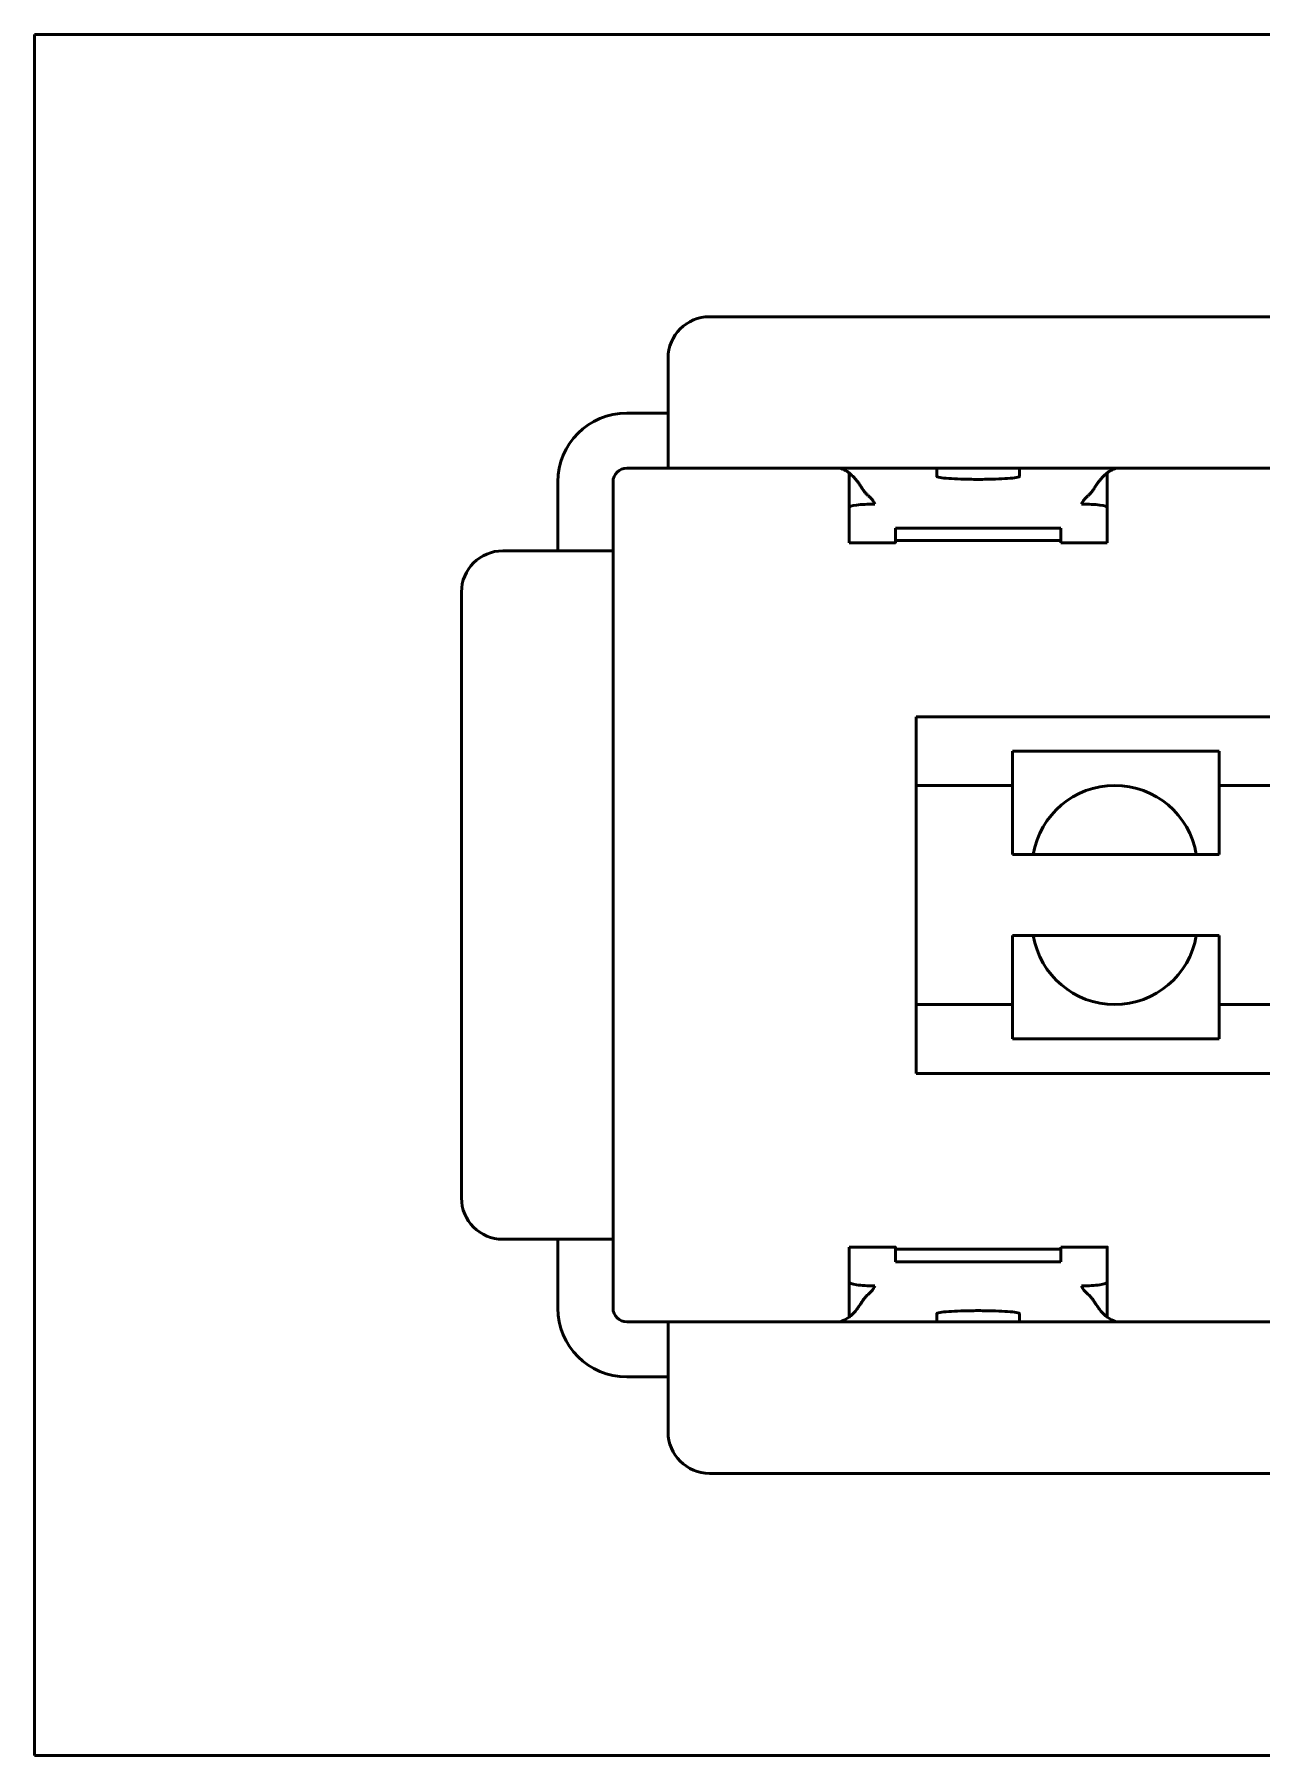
# Model space of a CAD drawing. Header units: millimetres. Extents: x 2121 to 4904, y 892 to 1933.
# Drawn here: x 2485.99 to 2494.9, y 1397.44 to 1409.94 of the extents above; entities that cross this region are included whole.
import ezdxf

# ---------------------------------------------------------------- set-up
doc = ezdxf.new("R2010")
doc.units = ezdxf.units.MM
doc.header["$LTSCALE"] = 1.8
doc.layers.add('외형선(ISO)', color=7, linetype='Continuous', lineweight=50)

msp = doc.modelspace()

# ---------------------------------------------------------------- linework, layer by layer
at = {"layer": '외형선(ISO)', "color": 7}
for p, q in [((2485.991, 1397.444), (2485.991, 1409.944)), ((2485.991, 1409.944), (2504.991, 1409.944)), ((2490.891, 1407.894), (2499.541, 1407.894)), ((2490.591, 1407.594), (2490.591, 1407.294)), ((2490.591, 1407.294), (2490.591, 1406.794)), ((2490.591, 1407.194), (2490.291, 1407.194)), ((2490.591, 1406.794), (2490.291, 1406.794)), ((2499.841, 1406.794), (2490.591, 1406.794)), ((2491.904, 1406.76), (2491.904, 1406.506)), ((2493.779, 1406.76), (2493.779, 1406.506)), ((2489.791, 1406.694), (2489.791, 1406.194)), ((2490.191, 1406.694), (2490.191, 1406.194)), ((2492.241, 1406.251), (2491.904, 1406.251)), ((2493.779, 1406.251), (2493.441, 1406.251)), ((2489.691, 1406.194), (2489.391, 1406.194)), ((2490.191, 1406.194), (2489.691, 1406.194)), ((2490.191, 1406.194), (2490.191, 1401.194)), ((2489.091, 1401.494), (2489.091, 1405.894)), ((2492.391, 1404.989), (2499.291, 1404.989)), ((2492.391, 1404.489), (2492.391, 1404.989)), ((2493.091, 1404.739), (2493.091, 1404.489)), ((2494.591, 1404.739), (2493.091, 1404.739)), ((2494.591, 1404.489), (2494.591, 1404.739)), ((2492.391, 1404.489), (2492.391, 1403.989)), ((2492.391, 1404.489), (2493.091, 1404.489)), ((2493.091, 1404.489), (2493.091, 1403.989)), ((2494.591, 1404.489), (2495.091, 1404.489)), ((2494.591, 1403.989), (2494.591, 1404.489)), ((2492.391, 1403.989), (2492.391, 1403.399)), ((2494.591, 1403.989), (2493.091, 1403.989)), ((2492.391, 1403.399), (2492.391, 1402.899)), ((2493.091, 1402.899), (2493.091, 1403.399)), ((2494.591, 1403.399), (2493.091, 1403.399)), ((2494.591, 1403.399), (2494.591, 1402.899)), ((2492.391, 1402.399), (2492.391, 1402.899)), ((2493.091, 1402.899), (2492.391, 1402.899)), ((2493.091, 1402.649), (2493.091, 1402.899)), ((2494.591, 1402.899), (2494.591, 1402.649)), ((2495.091, 1402.899), (2494.591, 1402.899)), ((2494.591, 1402.649), (2493.091, 1402.649)), ((2499.291, 1402.399), (2492.391, 1402.399)), ((2489.691, 1401.194), (2489.391, 1401.194)), ((2489.691, 1401.194), (2490.191, 1401.194)), ((2489.791, 1400.694), (2489.791, 1401.194)), ((2490.191, 1400.694), (2490.191, 1401.194)), ((2492.241, 1401.137), (2491.904, 1401.137)), ((2493.779, 1401.137), (2493.441, 1401.137)), ((2491.904, 1400.628), (2491.904, 1400.883)), ((2493.779, 1400.628), (2493.779, 1400.883)), ((2490.591, 1400.594), (2490.291, 1400.594)), ((2490.591, 1400.594), (2499.841, 1400.594)), ((2490.591, 1400.594), (2490.591, 1400.094)), ((2490.591, 1400.194), (2490.291, 1400.194)), ((2490.591, 1399.794), (2490.591, 1400.094)), ((2490.891, 1399.494), (2499.541, 1399.494)), ((2504.991, 1397.444), (2485.991, 1397.444))]:
    msp.add_line(p, q, dxfattribs=at)
for centre, radius, start, end in [((2490.891, 1407.594), 0.3, 90, 180), ((2490.291, 1406.694), 0.5, 90, 180), ((2490.291, 1406.694), 0.1, 90, 180), ((2489.391, 1405.894), 0.3, 90, 180), ((2493.833, 1403.89), 0.6, 9.5358, 170.4642), ((2493.833, 1403.499), 0.6, 189.5358, 350.4642), ((2489.391, 1401.494), 0.3, 180, 270), ((2490.291, 1400.694), 0.5, 180, 270), ((2490.291, 1400.694), 0.1, 180, 270), ((2490.891, 1399.794), 0.3, 180, 270)]:
    msp.add_arc(centre, radius, start, end, dxfattribs=at)
for points, knots in [([(2491.842, 1406.794), (2491.849, 1406.791), (2491.855, 1406.788), (2491.861, 1406.786), (2491.867, 1406.783), (2491.872, 1406.78), (2491.878, 1406.777), (2491.883, 1406.774), (2491.888, 1406.771), (2491.892, 1406.769), (2491.894, 1406.767), (2491.896, 1406.766), (2491.899, 1406.764), (2491.9, 1406.764), (2491.901, 1406.763), (2491.901, 1406.762), (2491.902, 1406.762), (2491.902, 1406.761), (2491.903, 1406.761), (2491.903, 1406.761), (2491.904, 1406.761), (2491.904, 1406.76), (2491.907, 1406.758), (2491.912, 1406.754), (2491.915, 1406.751), (2491.922, 1406.745), (2491.929, 1406.739), (2491.936, 1406.732), (2491.941, 1406.727), (2491.946, 1406.721), (2491.951, 1406.715), (2491.956, 1406.709), (2491.962, 1406.702), (2491.967, 1406.696), (2491.967, 1406.695), (2491.967, 1406.695), (2491.967, 1406.695), (2491.972, 1406.688), (2491.977, 1406.681), (2491.982, 1406.674), (2491.985, 1406.67), (2491.987, 1406.666), (2491.99, 1406.662), (2491.991, 1406.66), (2491.993, 1406.658), (2491.994, 1406.656), (2491.995, 1406.654), (2491.996, 1406.652), (2491.998, 1406.65), (2491.998, 1406.65), (2491.998, 1406.65), (2491.998, 1406.65), (2492.001, 1406.646), (2492.003, 1406.641), (2492.006, 1406.637), (2492.006, 1406.637), (2492.006, 1406.637), (2492.006, 1406.636), (2492.009, 1406.633), (2492.011, 1406.629), (2492.013, 1406.626), (2492.014, 1406.626), (2492.014, 1406.625), (2492.014, 1406.625), (2492.017, 1406.621), (2492.019, 1406.618), (2492.022, 1406.615), (2492.024, 1406.613), (2492.027, 1406.61), (2492.029, 1406.608), (2492.029, 1406.608), (2492.029, 1406.608), (2492.029, 1406.608), (2492.033, 1406.603), (2492.038, 1406.599), (2492.044, 1406.594), (2492.048, 1406.59), (2492.054, 1406.586), (2492.059, 1406.58), (2492.06, 1406.58), (2492.06, 1406.58), (2492.06, 1406.579), (2492.06, 1406.579), (2492.06, 1406.579), (2492.06, 1406.579), (2492.064, 1406.575), (2492.068, 1406.571), (2492.072, 1406.567), (2492.073, 1406.564), (2492.075, 1406.562), (2492.076, 1406.56), (2492.078, 1406.558), (2492.079, 1406.556), (2492.08, 1406.554), (2492.086, 1406.545), (2492.089, 1406.538), (2492.091, 1406.533)], [0.0020053, 0.0020053, 0.0020053, 0.0020053, 0.0643799, 0.0643799, 0.0643799, 0.1267546, 0.1267546, 0.1267546, 0.1891293, 0.1891293, 0.1891293, 0.2203166, 0.2203166, 0.2203166, 0.2359103, 0.2359103, 0.2359103, 0.2437071, 0.2437071, 0.2437071, 0.2498717, 0.2498717, 0.2498717, 0.2952048, 0.2952048, 0.2952048, 0.3762533, 0.3762533, 0.3762533, 0.438628, 0.438628, 0.438628, 0.5000008, 0.5000008, 0.5000008, 0.5010026, 0.5010026, 0.5010026, 0.5633773, 0.5633773, 0.5633773, 0.5945646, 0.5945646, 0.5945646, 0.6101583, 0.6101583, 0.6101583, 0.6249943, 0.6249943, 0.6249943, 0.625752, 0.625752, 0.625752, 0.6537316, 0.6537316, 0.6537316, 0.6569393, 0.6569393, 0.6569393, 0.6840557, 0.6840557, 0.6840557, 0.6881266, 0.6881266, 0.6881266, 0.719314, 0.719314, 0.719314, 0.7500016, 0.7500016, 0.7500016, 0.7505013, 0.7505013, 0.7505013, 0.812876, 0.812876, 0.812876, 0.8713522, 0.8713522, 0.8713522, 0.8749917, 0.8749917, 0.8749917, 0.8752507, 0.8752507, 0.8752507, 0.906438, 0.906438, 0.906438, 0.9220317, 0.9220317, 0.9220317, 0.9376253, 0.9376253, 0.9376253, 1, 1, 1, 1]), ([(2492.541, 1406.794), (2492.541, 1406.784), (2492.541, 1406.773), (2492.541, 1406.745), (2492.541, 1406.74), (2492.541, 1406.734)], [-0.9988847, -0.9988847, -0.9988847, -0.9988847, -0.75, -0.75, -0.7002284, -0.7002284, -0.7002284, -0.7002284]), ([(2493.141, 1406.734), (2493.141, 1406.74), (2493.141, 1406.745), (2493.141, 1406.773), (2493.141, 1406.784), (2493.141, 1406.794)], [0.7002284, 0.7002284, 0.7002284, 0.7002284, 0.75, 0.75, 0.9988847, 0.9988847, 0.9988847, 0.9988847]), ([(2493.591, 1406.533), (2493.594, 1406.538), (2493.597, 1406.545), (2493.603, 1406.554), (2493.604, 1406.556), (2493.605, 1406.558), (2493.607, 1406.56), (2493.611, 1406.567), (2493.616, 1406.573), (2493.623, 1406.579), (2493.623, 1406.58), (2493.623, 1406.58), (2493.624, 1406.58), (2493.629, 1406.586), (2493.635, 1406.59), (2493.639, 1406.594), (2493.645, 1406.599), (2493.649, 1406.603), (2493.654, 1406.608), (2493.654, 1406.608), (2493.654, 1406.608), (2493.654, 1406.608), (2493.656, 1406.61), (2493.659, 1406.613), (2493.661, 1406.615), (2493.663, 1406.618), (2493.666, 1406.621), (2493.669, 1406.625), (2493.669, 1406.625), (2493.669, 1406.626), (2493.67, 1406.626), (2493.672, 1406.629), (2493.674, 1406.633), (2493.677, 1406.636), (2493.677, 1406.637), (2493.677, 1406.637), (2493.677, 1406.637), (2493.68, 1406.641), (2493.682, 1406.646), (2493.685, 1406.65), (2493.685, 1406.65), (2493.685, 1406.65), (2493.685, 1406.65), (2493.686, 1406.652), (2493.688, 1406.654), (2493.689, 1406.656), (2493.69, 1406.658), (2493.692, 1406.66), (2493.693, 1406.662), (2493.695, 1406.666), (2493.698, 1406.67), (2493.701, 1406.674), (2493.706, 1406.681), (2493.711, 1406.688), (2493.716, 1406.695), (2493.716, 1406.695), (2493.716, 1406.695), (2493.716, 1406.696), (2493.721, 1406.702), (2493.727, 1406.709), (2493.732, 1406.715), (2493.737, 1406.721), (2493.742, 1406.727), (2493.747, 1406.732), (2493.758, 1406.743), (2493.768, 1406.752), (2493.778, 1406.76), (2493.779, 1406.76), (2493.779, 1406.76), (2493.779, 1406.76), (2493.779, 1406.761), (2493.78, 1406.761), (2493.78, 1406.761), (2493.78, 1406.761), (2493.781, 1406.762), (2493.781, 1406.762), (2493.782, 1406.763), (2493.783, 1406.764), (2493.784, 1406.764), (2493.786, 1406.766), (2493.789, 1406.767), (2493.791, 1406.769), (2493.795, 1406.771), (2493.8, 1406.774), (2493.805, 1406.777), (2493.81, 1406.78), (2493.816, 1406.783), (2493.822, 1406.786), (2493.828, 1406.788), (2493.834, 1406.791), (2493.841, 1406.794)], [0, 0, 0, 0, 0.0623747, 0.0623747, 0.0623747, 0.0779683, 0.0779683, 0.0779683, 0.1247494, 0.1247494, 0.1247494, 0.1286478, 0.1286478, 0.1286478, 0.187124, 0.187124, 0.187124, 0.2494987, 0.2494987, 0.2494987, 0.2499984, 0.2499984, 0.2499984, 0.280686, 0.280686, 0.280686, 0.3118734, 0.3118734, 0.3118734, 0.3159378, 0.3159378, 0.3159378, 0.3430607, 0.3430607, 0.3430607, 0.3462639, 0.3462639, 0.3462639, 0.3742481, 0.3742481, 0.3742481, 0.3750057, 0.3750057, 0.3750057, 0.3898417, 0.3898417, 0.3898417, 0.4054354, 0.4054354, 0.4054354, 0.4366227, 0.4366227, 0.4366227, 0.4989974, 0.4989974, 0.4989974, 0.4999992, 0.4999992, 0.4999992, 0.5613721, 0.5613721, 0.5613721, 0.6237468, 0.6237468, 0.6237468, 0.7484961, 0.7484961, 0.7484961, 0.7501283, 0.7501283, 0.7501283, 0.756293, 0.756293, 0.756293, 0.7640898, 0.7640898, 0.7640898, 0.7796835, 0.7796835, 0.7796835, 0.8108708, 0.8108708, 0.8108708, 0.8732455, 0.8732455, 0.8732455, 0.9356201, 0.9356201, 0.9356201, 0.9979948, 0.9979948, 0.9979948, 0.9979948]), ([(2492.541, 1406.734), (2492.541, 1406.733), (2492.543, 1406.731), (2492.55, 1406.729), (2492.557, 1406.727), (2492.581, 1406.724), (2492.602, 1406.721), (2492.654, 1406.718), (2492.683, 1406.716), (2492.735, 1406.714), (2492.756, 1406.714), (2492.799, 1406.713), (2492.82, 1406.713), (2492.841, 1406.713)], [0.000001, 0.000001, 0.000001, 0.000001, 0.00535377, 0.00535377, 0.01215161, 0.01215161, 0.02364563, 0.02364563, 0.0342391, 0.0342391, 0.04087624, 0.04087624, 0.04726548, 0.04726548, 0.04726548, 0.04726548]), ([(2492.841, 1406.713), (2492.863, 1406.713), (2492.884, 1406.713), (2492.926, 1406.714), (2492.947, 1406.714), (2493, 1406.716), (2493.029, 1406.718), (2493.081, 1406.721), (2493.102, 1406.724), (2493.126, 1406.727), (2493.133, 1406.729), (2493.14, 1406.731), (2493.141, 1406.733), (2493.141, 1406.734)], [0.000001, 0.000001, 0.000001, 0.000001, 0.0063895, 0.0063895, 0.01302584, 0.01302584, 0.0236187, 0.0236187, 0.03511235, 0.03511235, 0.04191001, 0.04191001, 0.04726258, 0.04726258, 0.04726258, 0.04726258]), ([(2492.091, 1406.533), (2492.042, 1406.533), (2491.993, 1406.531), (2491.958, 1406.526), (2491.924, 1406.521), (2491.904, 1406.514), (2491.904, 1406.506)], [0, 0, 0, 0, 0.5, 0.5, 0.5, 1, 1, 1, 1]), ([(2491.904, 1406.506), (2491.904, 1406.505), (2491.904, 1406.499), (2491.904, 1406.491), (2491.904, 1406.481), (2491.904, 1406.476), (2491.904, 1406.474), (2491.904, 1406.474), (2491.904, 1406.473), (2491.904, 1406.473), (2491.904, 1406.472), (2491.904, 1406.471), (2491.904, 1406.46), (2491.904, 1406.447), (2491.904, 1406.413), (2491.904, 1406.393), (2491.904, 1406.351), (2491.904, 1406.329), (2491.904, 1406.289), (2491.904, 1406.271), (2491.904, 1406.255), (2491.904, 1406.252), (2491.904, 1406.251), (2491.904, 1406.251), (2491.904, 1406.251)], [-0.2211868, -0.2211868, -0.2211868, -0.2211868, -0.21875, -0.203125, -0.1953125, -0.1914063, -0.190918, -0.190918, -0.1904297, -0.1904297, -0.1894531, -0.1875, -0.1875, -0.15625, -0.15625, -0.125, -0.125, -0.09375, -0.09375, -0.0625, -0.0625, -0.046875, -0.046875, -0.0452681, -0.0452681, -0.0452681, -0.0452681]), ([(2493.779, 1406.506), (2493.779, 1406.514), (2493.76, 1406.521), (2493.725, 1406.526), (2493.689, 1406.531), (2493.642, 1406.533), (2493.591, 1406.533)], [0, 0, 0, 0, 0.5, 0.5, 0.5, 1, 1, 1, 1]), ([(2493.779, 1406.251), (2493.779, 1406.251), (2493.779, 1406.251), (2493.779, 1406.252), (2493.779, 1406.255), (2493.779, 1406.271), (2493.779, 1406.289), (2493.779, 1406.329), (2493.779, 1406.351), (2493.779, 1406.393), (2493.779, 1406.413), (2493.779, 1406.447), (2493.779, 1406.46), (2493.779, 1406.471), (2493.779, 1406.472), (2493.779, 1406.473), (2493.779, 1406.473), (2493.779, 1406.474), (2493.779, 1406.474), (2493.779, 1406.476), (2493.779, 1406.481), (2493.779, 1406.491), (2493.779, 1406.499), (2493.779, 1406.505), (2493.779, 1406.506)], [0.0452681, 0.0452681, 0.0452681, 0.0452681, 0.046875, 0.046875, 0.0625, 0.0625, 0.09375, 0.09375, 0.125, 0.125, 0.15625, 0.15625, 0.1875, 0.1875, 0.1894531, 0.1904297, 0.1904297, 0.190918, 0.190918, 0.1914063, 0.1953125, 0.203125, 0.21875, 0.2211868, 0.2211868, 0.2211868, 0.2211868]), ([(2492.241, 1406.251), (2492.241, 1406.251), (2492.241, 1406.251), (2492.241, 1406.252), (2492.241, 1406.255), (2492.241, 1406.271), (2492.241, 1406.289), (2492.241, 1406.325), (2492.241, 1406.342), (2492.241, 1406.359)], [0.04526813, 0.04526813, 0.04526813, 0.04526813, 0.046875, 0.046875, 0.0625, 0.0625, 0.09375, 0.09375, 0.11856529, 0.11856529, 0.11856529, 0.11856529]), ([(2492.241, 1406.359), (2492.441, 1406.359), (2492.641, 1406.359), (2493.041, 1406.359), (2493.241, 1406.359), (2493.441, 1406.359)], [-0.1200022, -0.1200022, -0.1200022, -0.1200022, -0.0600022, -0.0600022, -0.0000022, -0.0000022, -0.0000022, -0.0000022]), ([(2493.441, 1406.268), (2493.241, 1406.268), (2493.041, 1406.268), (2492.641, 1406.268), (2492.441, 1406.268), (2492.241, 1406.268)], [0.0000017, 0.0000017, 0.0000017, 0.0000017, 0.0600017, 0.0600017, 0.1200017, 0.1200017, 0.1200017, 0.1200017]), ([(2493.441, 1406.359), (2493.441, 1406.342), (2493.441, 1406.325), (2493.441, 1406.289), (2493.441, 1406.271), (2493.441, 1406.255), (2493.441, 1406.252), (2493.441, 1406.251), (2493.441, 1406.251), (2493.441, 1406.251)], [-0.11856529, -0.11856529, -0.11856529, -0.11856529, -0.09375, -0.09375, -0.0625, -0.0625, -0.046875, -0.046875, -0.04526813, -0.04526813, -0.04526813, -0.04526813]), ([(2491.904, 1400.883), (2491.904, 1400.884), (2491.904, 1400.889), (2491.904, 1400.898), (2491.904, 1400.908), (2491.904, 1400.913), (2491.904, 1400.915), (2491.904, 1400.915), (2491.904, 1400.915), (2491.904, 1400.916), (2491.904, 1400.917), (2491.904, 1400.917), (2491.904, 1400.928), (2491.904, 1400.942), (2491.904, 1400.976), (2491.904, 1400.996), (2491.904, 1401.037), (2491.904, 1401.059), (2491.904, 1401.099), (2491.904, 1401.117), (2491.904, 1401.133), (2491.904, 1401.137), (2491.904, 1401.137), (2491.904, 1401.137), (2491.904, 1401.137)], [-0.2211868, -0.2211868, -0.2211868, -0.2211868, -0.21875, -0.203125, -0.1953125, -0.1914063, -0.190918, -0.190918, -0.1904297, -0.1904297, -0.1894531, -0.1875, -0.1875, -0.15625, -0.15625, -0.125, -0.125, -0.09375, -0.09375, -0.0625, -0.0625, -0.046875, -0.046875, -0.0452681, -0.0452681, -0.0452681, -0.0452681]), ([(2492.241, 1401.137), (2492.241, 1401.137), (2492.241, 1401.137), (2492.241, 1401.137), (2492.241, 1401.133), (2492.241, 1401.117), (2492.241, 1401.099), (2492.241, 1401.064), (2492.241, 1401.046), (2492.241, 1401.029)], [0.04526813, 0.04526813, 0.04526813, 0.04526813, 0.046875, 0.046875, 0.0625, 0.0625, 0.09375, 0.09375, 0.11856529, 0.11856529, 0.11856529, 0.11856529]), ([(2493.441, 1401.029), (2493.441, 1401.046), (2493.441, 1401.064), (2493.441, 1401.099), (2493.441, 1401.117), (2493.441, 1401.133), (2493.441, 1401.137), (2493.441, 1401.137), (2493.441, 1401.137), (2493.441, 1401.137)], [-0.11856529, -0.11856529, -0.11856529, -0.11856529, -0.09375, -0.09375, -0.0625, -0.0625, -0.046875, -0.046875, -0.04526813, -0.04526813, -0.04526813, -0.04526813]), ([(2493.779, 1401.137), (2493.779, 1401.137), (2493.779, 1401.137), (2493.779, 1401.137), (2493.779, 1401.133), (2493.779, 1401.117), (2493.779, 1401.099), (2493.779, 1401.059), (2493.779, 1401.037), (2493.779, 1400.996), (2493.779, 1400.976), (2493.779, 1400.942), (2493.779, 1400.928), (2493.779, 1400.917), (2493.779, 1400.917), (2493.779, 1400.916), (2493.779, 1400.915), (2493.779, 1400.915), (2493.779, 1400.915), (2493.779, 1400.913), (2493.779, 1400.908), (2493.779, 1400.898), (2493.779, 1400.889), (2493.779, 1400.884), (2493.779, 1400.883)], [0.0452681, 0.0452681, 0.0452681, 0.0452681, 0.046875, 0.046875, 0.0625, 0.0625, 0.09375, 0.09375, 0.125, 0.125, 0.15625, 0.15625, 0.1875, 0.1875, 0.1894531, 0.1904297, 0.1904297, 0.190918, 0.190918, 0.1914063, 0.1953125, 0.203125, 0.21875, 0.2211868, 0.2211868, 0.2211868, 0.2211868]), ([(2493.441, 1401.121), (2493.241, 1401.121), (2493.041, 1401.121), (2492.641, 1401.121), (2492.441, 1401.121), (2492.241, 1401.121)], [0.0000017, 0.0000017, 0.0000017, 0.0000017, 0.0600017, 0.0600017, 0.1200017, 0.1200017, 0.1200017, 0.1200017]), ([(2492.241, 1401.029), (2492.441, 1401.029), (2492.641, 1401.029), (2493.041, 1401.029), (2493.241, 1401.029), (2493.441, 1401.029)], [-0.1200022, -0.1200022, -0.1200022, -0.1200022, -0.0600022, -0.0600022, -0.0000022, -0.0000022, -0.0000022, -0.0000022]), ([(2492.091, 1400.855), (2492.042, 1400.855), (2491.993, 1400.858), (2491.924, 1400.868), (2491.904, 1400.875), (2491.904, 1400.883)], [0, 0, 0, 0, 0.5, 0.5, 1, 1, 1, 1]), ([(2493.779, 1400.883), (2493.779, 1400.875), (2493.759, 1400.868), (2493.69, 1400.858), (2493.641, 1400.855), (2493.591, 1400.855)], [0, 0, 0, 0, 0.5, 0.5, 1, 1, 1, 1]), ([(2491.842, 1400.594), (2491.863, 1400.604), (2491.883, 1400.613), (2491.904, 1400.628), (2491.908, 1400.632), (2491.913, 1400.635), (2491.917, 1400.639), (2491.932, 1400.652), (2491.947, 1400.668), (2491.961, 1400.686), (2491.963, 1400.689), (2491.965, 1400.691), (2491.967, 1400.693), (2491.973, 1400.702), (2491.98, 1400.711), (2491.986, 1400.721), (2491.99, 1400.727), (2491.994, 1400.733), (2491.998, 1400.739), (2491.998, 1400.74), (2491.999, 1400.74), (2491.999, 1400.741), (2492, 1400.742), (2492, 1400.742), (2492, 1400.743), (2492, 1400.743), (2492.001, 1400.744), (2492.001, 1400.744), (2492.002, 1400.745), (2492.002, 1400.746), (2492.003, 1400.747), (2492.004, 1400.748), (2492.005, 1400.75), (2492.006, 1400.751), (2492.008, 1400.755), (2492.01, 1400.758), (2492.012, 1400.761), (2492.013, 1400.761), (2492.013, 1400.762), (2492.013, 1400.762), (2492.019, 1400.769), (2492.024, 1400.776), (2492.029, 1400.781), (2492.038, 1400.79), (2492.046, 1400.797), (2492.055, 1400.804), (2492.057, 1400.806), (2492.058, 1400.808), (2492.06, 1400.809), (2492.065, 1400.814), (2492.069, 1400.819), (2492.074, 1400.825), (2492.08, 1400.833), (2492.086, 1400.843), (2492.091, 1400.855)], [0.0012965, 0.0012965, 0.0012965, 0.0012965, 0.2490316, 0.2490316, 0.2490316, 0.3021397, 0.3021397, 0.3021397, 0.4789093, 0.4789093, 0.4789093, 0.4993544, 0.4993544, 0.4993544, 0.5780127, 0.5780127, 0.5780127, 0.6245158, 0.6245158, 0.6245158, 0.6307839, 0.6307839, 0.6307839, 0.6341317, 0.6341317, 0.6341317, 0.6374712, 0.6374712, 0.6374712, 0.644113, 0.644113, 0.644113, 0.6558062, 0.6558062, 0.6558062, 0.6823374, 0.6823374, 0.6823374, 0.6870965, 0.6870965, 0.6870965, 0.7496772, 0.7496772, 0.7496772, 0.8530211, 0.8530211, 0.8530211, 0.8748386, 0.8748386, 0.8748386, 0.9288633, 0.9288633, 0.9288633, 1, 1, 1, 1]), ([(2493.591, 1400.855), (2493.597, 1400.843), (2493.603, 1400.833), (2493.609, 1400.825), (2493.614, 1400.819), (2493.618, 1400.814), (2493.623, 1400.809), (2493.624, 1400.808), (2493.626, 1400.806), (2493.628, 1400.804), (2493.637, 1400.797), (2493.645, 1400.79), (2493.654, 1400.781), (2493.659, 1400.776), (2493.664, 1400.769), (2493.67, 1400.762), (2493.67, 1400.762), (2493.67, 1400.761), (2493.671, 1400.761), (2493.673, 1400.758), (2493.675, 1400.755), (2493.677, 1400.752), (2493.678, 1400.75), (2493.679, 1400.748), (2493.68, 1400.747), (2493.681, 1400.746), (2493.681, 1400.745), (2493.682, 1400.744), (2493.682, 1400.744), (2493.682, 1400.743), (2493.683, 1400.743), (2493.683, 1400.742), (2493.683, 1400.742), (2493.684, 1400.741), (2493.684, 1400.74), (2493.685, 1400.74), (2493.685, 1400.739), (2493.689, 1400.733), (2493.693, 1400.727), (2493.697, 1400.721), (2493.703, 1400.711), (2493.71, 1400.702), (2493.716, 1400.693), (2493.718, 1400.691), (2493.72, 1400.689), (2493.721, 1400.686), (2493.736, 1400.668), (2493.751, 1400.652), (2493.766, 1400.639), (2493.77, 1400.635), (2493.774, 1400.632), (2493.779, 1400.628), (2493.8, 1400.613), (2493.82, 1400.604), (2493.841, 1400.594)], [0, 0, 0, 0, 0.0711347, 0.0711347, 0.0711347, 0.1251614, 0.1251614, 0.1251614, 0.1469801, 0.1469801, 0.1469801, 0.2503228, 0.2503228, 0.2503228, 0.3129035, 0.3129035, 0.3129035, 0.3176754, 0.3176754, 0.3176754, 0.3428455, 0.3428455, 0.3428455, 0.3559022, 0.3559022, 0.3559022, 0.3625444, 0.3625444, 0.3625444, 0.3658841, 0.3658841, 0.3658841, 0.3692321, 0.3692321, 0.3692321, 0.3754842, 0.3754842, 0.3754842, 0.4220066, 0.4220066, 0.4220066, 0.5006455, 0.5006455, 0.5006455, 0.521116, 0.521116, 0.521116, 0.6978776, 0.6978776, 0.6978776, 0.7509683, 0.7509683, 0.7509683, 0.9987035, 0.9987035, 0.9987035, 0.9987035]), ([(2492.841, 1400.676), (2492.82, 1400.676), (2492.799, 1400.675), (2492.756, 1400.675), (2492.735, 1400.674), (2492.683, 1400.672), (2492.654, 1400.671), (2492.602, 1400.667), (2492.581, 1400.665), (2492.557, 1400.661), (2492.55, 1400.66), (2492.543, 1400.657), (2492.541, 1400.656), (2492.541, 1400.655)], [-0.04726548, -0.04726548, -0.04726548, -0.04726548, -0.04087659, -0.04087659, -0.03423984, -0.03423984, -0.02364633, -0.02364633, -0.01215197, -0.01215197, -0.0053539, -0.0053539, -0.000001, -0.000001, -0.000001, -0.000001]), ([(2492.541, 1400.655), (2492.541, 1400.649), (2492.541, 1400.644), (2492.541, 1400.615), (2492.541, 1400.605), (2492.541, 1400.594)], [0.7002284, 0.7002284, 0.7002284, 0.7002284, 0.75, 0.75, 0.9988847, 0.9988847, 0.9988847, 0.9988847]), ([(2493.141, 1400.655), (2493.141, 1400.656), (2493.14, 1400.657), (2493.133, 1400.66), (2493.126, 1400.661), (2493.102, 1400.665), (2493.081, 1400.667), (2493.029, 1400.671), (2493, 1400.672), (2492.947, 1400.674), (2492.926, 1400.675), (2492.884, 1400.675), (2492.863, 1400.676), (2492.841, 1400.676)], [-0.04726258, -0.04726258, -0.04726258, -0.04726258, -0.04191013, -0.04191013, -0.03511271, -0.03511271, -0.0236194, -0.0236194, -0.01302658, -0.01302658, -0.00638985, -0.00638985, -0.000001, -0.000001, -0.000001, -0.000001]), ([(2493.141, 1400.594), (2493.141, 1400.605), (2493.141, 1400.615), (2493.141, 1400.644), (2493.141, 1400.649), (2493.141, 1400.655)], [-0.9988847, -0.9988847, -0.9988847, -0.9988847, -0.75, -0.75, -0.7002284, -0.7002284, -0.7002284, -0.7002284])]:
    msp.add_open_spline(points, degree=3, knots=knots, dxfattribs=at)

doc.saveas('drawing.dxf')
